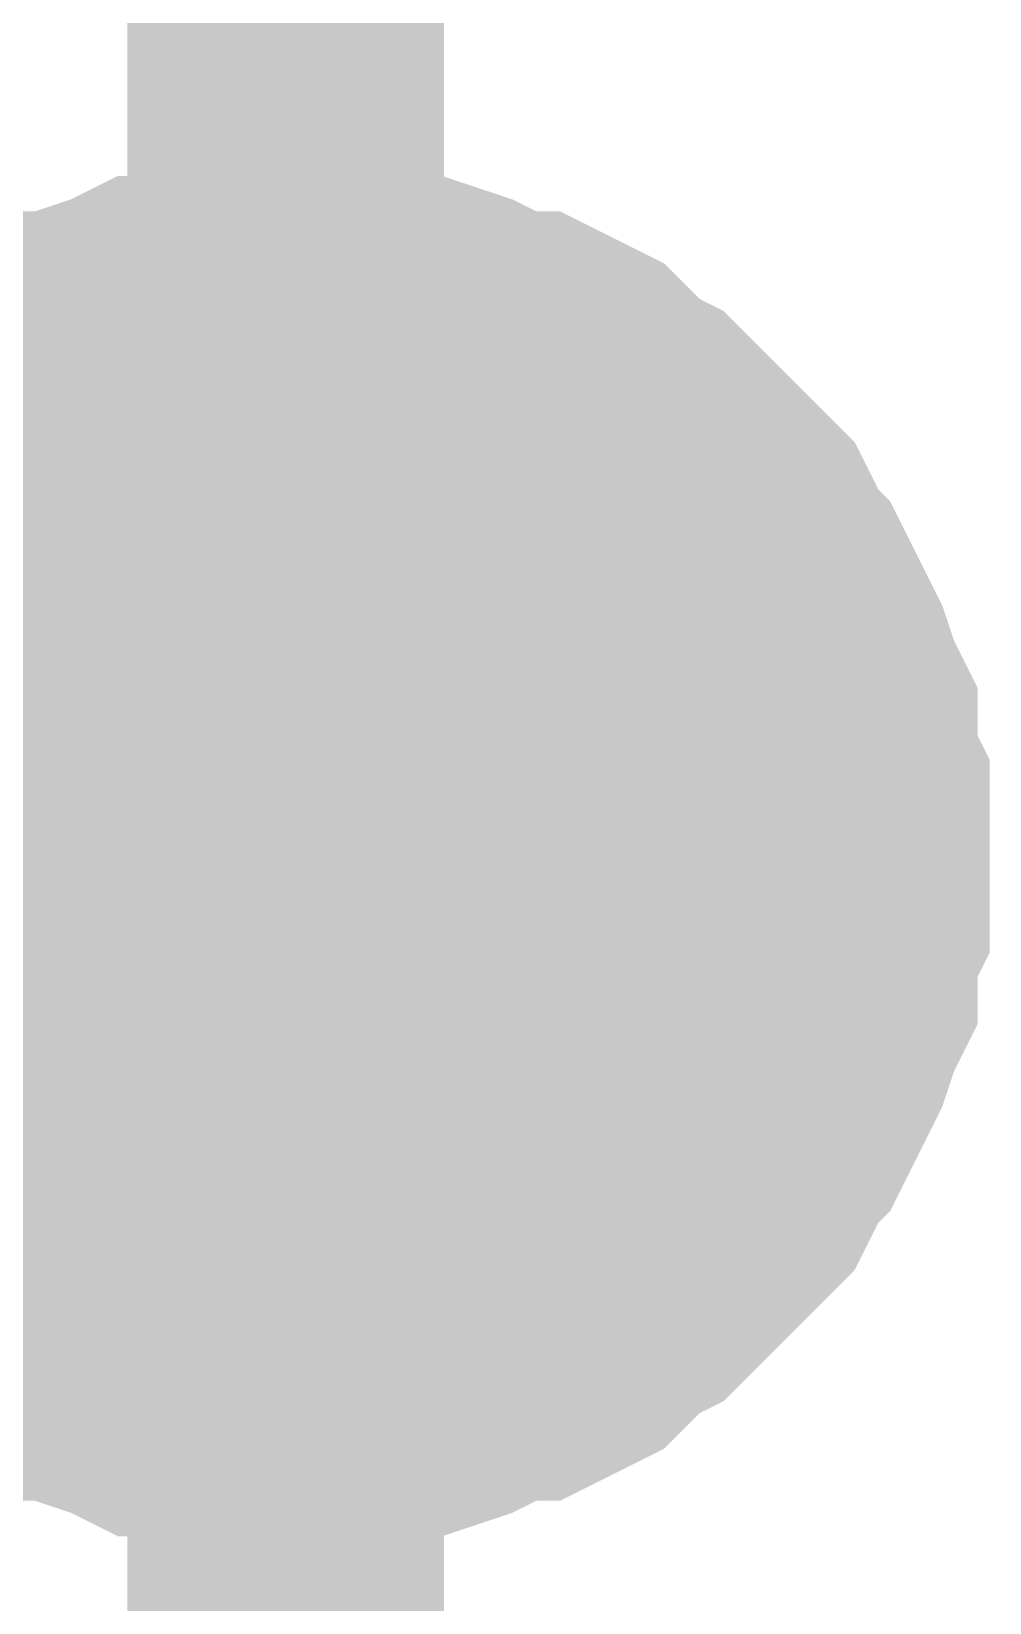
# Model space of a CAD drawing. Header units: inches. Extents: x 0 to 22.3, y 0 to 15.7.
# Drawn here: x 2.5906 to 2.6263, y 11.0718 to 11.1303 of the extents above; entities that cross this region are included whole.
import ezdxf

# ---------------------------------------------------------------- set-up
doc = ezdxf.new("R2010")
doc.units = ezdxf.units.IN
doc.header["$MEASUREMENT"] = 0
doc.layers.add('Sheet', color=255, linetype='Continuous')

msp = doc.modelspace()

# ---------------------------------------------------------------- linework, layer by layer
at = {"layer": 'Sheet'}
for points in [[(2.600075, 12.269603, 0.0118, 0.0118, 0), (2.600075, 11.099617, 0.0118, 0.0118, 0), (2.600075, 11.029338, 0.0118, 0.0118, 0)], [(2.584604, 11.112435, 0.0118, 0.0118, 0), (2.585488, 11.112877, 0.0118, 0.0118, 0), (2.58593, 11.113761, 0.0118, 0.0118, 0), (2.586814, 11.114203, 0.0118, 0.0118, 0), (2.587256, 11.115087, 0.0118, 0.0118, 0), (2.58814, 11.115529, 0.0118, 0.0118, 0), (2.589024, 11.115971, 0.0118, 0.0118, 0), (2.589908, 11.116855, 0.0118, 0.0118, 0), (2.59035, 11.117297, 0.0118, 0.0118, 0), (2.591235, 11.117739, 0.0118, 0.0118, 0), (2.592119, 11.117739, 0.0118, 0.0118, 0), (2.593003, 11.118181, 0.0118, 0.0118, 0), (2.594329, 11.118623, 0.0118, 0.0118, 0), (2.595213, 11.119065, 0.0118, 0.0118, 0), (2.596097, 11.119065, 0.0118, 0.0118, 0), (2.596981, 11.119065, 0.0118, 0.0118, 0), (2.597865, 11.119507, 0.0118, 0.0118, 0), (2.599191, 11.119507, 0.0118, 0.0118, 0), (2.600075, 11.119507, 0.0118, 0.0118, 0)], [(2.584604, 11.112435, 0.0118, 0.0118, 0), (2.585488, 11.112877, 0.0118, 0.0118, 0), (2.58593, 11.113761, 0.0118, 0.0118, 0), (2.586814, 11.114203, 0.0118, 0.0118, 0), (2.587256, 11.115087, 0.0118, 0.0118, 0), (2.58814, 11.115529, 0.0118, 0.0118, 0), (2.589024, 11.115971, 0.0118, 0.0118, 0), (2.589908, 11.116855, 0.0118, 0.0118, 0), (2.59035, 11.117297, 0.0118, 0.0118, 0), (2.591235, 11.117739, 0.0118, 0.0118, 0), (2.592119, 11.117739, 0.0118, 0.0118, 0), (2.593003, 11.118181, 0.0118, 0.0118, 0), (2.594329, 11.118623, 0.0118, 0.0118, 0), (2.595213, 11.119065, 0.0118, 0.0118, 0), (2.596097, 11.119065, 0.0118, 0.0118, 0), (2.596981, 11.119065, 0.0118, 0.0118, 0), (2.597865, 11.119507, 0.0118, 0.0118, 0), (2.599191, 11.119507, 0.0118, 0.0118, 0), (2.600075, 11.119507, 0.0118, 0.0118, 0)], [(2.584604, 11.112435, 0.0118, 0.0118, 0), (2.585488, 11.112877, 0.0118, 0.0118, 0), (2.58593, 11.113761, 0.0118, 0.0118, 0), (2.586814, 11.114203, 0.0118, 0.0118, 0), (2.587256, 11.115087, 0.0118, 0.0118, 0), (2.58814, 11.115529, 0.0118, 0.0118, 0), (2.589024, 11.115971, 0.0118, 0.0118, 0), (2.589908, 11.116855, 0.0118, 0.0118, 0), (2.59035, 11.117297, 0.0118, 0.0118, 0), (2.591235, 11.117739, 0.0118, 0.0118, 0), (2.592119, 11.117739, 0.0118, 0.0118, 0), (2.593003, 11.118181, 0.0118, 0.0118, 0), (2.594329, 11.118623, 0.0118, 0.0118, 0), (2.595213, 11.119065, 0.0118, 0.0118, 0), (2.596097, 11.119065, 0.0118, 0.0118, 0), (2.596981, 11.119065, 0.0118, 0.0118, 0), (2.597865, 11.119507, 0.0118, 0.0118, 0), (2.599191, 11.119507, 0.0118, 0.0118, 0), (2.600075, 11.119507, 0.0118, 0.0118, 0)], [(2.584604, 11.112435, 0.0118, 0.0118, 0), (2.585488, 11.112877, 0.0118, 0.0118, 0), (2.58593, 11.113761, 0.0118, 0.0118, 0), (2.586814, 11.114203, 0.0118, 0.0118, 0), (2.587256, 11.115087, 0.0118, 0.0118, 0), (2.58814, 11.115529, 0.0118, 0.0118, 0), (2.589024, 11.115971, 0.0118, 0.0118, 0), (2.589908, 11.116855, 0.0118, 0.0118, 0), (2.59035, 11.117297, 0.0118, 0.0118, 0), (2.591235, 11.117739, 0.0118, 0.0118, 0), (2.592119, 11.117739, 0.0118, 0.0118, 0), (2.593003, 11.118181, 0.0118, 0.0118, 0), (2.594329, 11.118623, 0.0118, 0.0118, 0), (2.595213, 11.119065, 0.0118, 0.0118, 0), (2.596097, 11.119065, 0.0118, 0.0118, 0), (2.596981, 11.119065, 0.0118, 0.0118, 0), (2.597865, 11.119507, 0.0118, 0.0118, 0), (2.599191, 11.119507, 0.0118, 0.0118, 0), (2.600075, 11.119507, 0.0118, 0.0118, 0)], [(2.600075, 11.119507, 0.0118, 0.0118, 0), (2.600075, 11.119507, 0.0118, 0.0118, 0)], [(2.600075, 11.119507, 0.0118, 0.0118, 0), (2.600959, 11.119507, 0.0118, 0.0118, 0), (2.602286, 11.119507, 0.0118, 0.0118, 0), (2.60317, 11.119065, 0.0118, 0.0118, 0), (2.604054, 11.119065, 0.0118, 0.0118, 0), (2.604938, 11.119065, 0.0118, 0.0118, 0), (2.606264, 11.118623, 0.0118, 0.0118, 0), (2.607148, 11.118181, 0.0118, 0.0118, 0), (2.608032, 11.117739, 0.0118, 0.0118, 0), (2.608916, 11.117739, 0.0118, 0.0118, 0), (2.6098, 11.117297, 0.0118, 0.0118, 0), (2.610684, 11.116855, 0.0118, 0.0118, 0), (2.611568, 11.115971, 0.0118, 0.0118, 0), (2.61201, 11.115529, 0.0118, 0.0118, 0), (2.612894, 11.115087, 0.0118, 0.0118, 0), (2.613779, 11.114203, 0.0118, 0.0118, 0), (2.614221, 11.113761, 0.0118, 0.0118, 0), (2.615105, 11.112877, 0.0118, 0.0118, 0), (2.615547, 11.112435, 0.0118, 0.0118, 0), (2.616431, 11.111551, 0.0118, 0.0118, 0), (2.616873, 11.110667, 0.0118, 0.0118, 0), (2.617315, 11.109783, 0.0118, 0.0118, 0), (2.617757, 11.109341, 0.0118, 0.0118, 0), (2.618199, 11.108457, 0.0118, 0.0118, 0), (2.618641, 11.107573, 0.0118, 0.0118, 0), (2.619083, 11.106689, 0.0118, 0.0118, 0), (2.619525, 11.105363, 0.0118, 0.0118, 0), (2.619967, 11.104479, 0.0118, 0.0118, 0), (2.619967, 11.103595, 0.0118, 0.0118, 0), (2.619967, 11.102711, 0.0118, 0.0118, 0), (2.620409, 11.101827, 0.0118, 0.0118, 0), (2.620409, 11.100501, 0.0118, 0.0118, 0), (2.620409, 11.099617, 0.0118, 0.0118, 0)], [(2.600075, 11.119507, 0.0118, 0.0118, 0), (2.600075, 11.119507, 0.0118, 0.0118, 0)], [(2.600075, 11.119507, 0.0118, 0.0118, 0), (2.600959, 11.119507, 0.0118, 0.0118, 0), (2.602286, 11.119507, 0.0118, 0.0118, 0), (2.60317, 11.119065, 0.0118, 0.0118, 0), (2.604054, 11.119065, 0.0118, 0.0118, 0), (2.604938, 11.119065, 0.0118, 0.0118, 0), (2.606264, 11.118623, 0.0118, 0.0118, 0), (2.607148, 11.118181, 0.0118, 0.0118, 0), (2.608032, 11.117739, 0.0118, 0.0118, 0), (2.608916, 11.117739, 0.0118, 0.0118, 0), (2.6098, 11.117297, 0.0118, 0.0118, 0), (2.610684, 11.116855, 0.0118, 0.0118, 0), (2.611568, 11.115971, 0.0118, 0.0118, 0), (2.61201, 11.115529, 0.0118, 0.0118, 0), (2.612894, 11.115087, 0.0118, 0.0118, 0), (2.613779, 11.114203, 0.0118, 0.0118, 0), (2.614221, 11.113761, 0.0118, 0.0118, 0), (2.615105, 11.112877, 0.0118, 0.0118, 0), (2.615547, 11.112435, 0.0118, 0.0118, 0), (2.616431, 11.111551, 0.0118, 0.0118, 0), (2.616873, 11.110667, 0.0118, 0.0118, 0), (2.617315, 11.109783, 0.0118, 0.0118, 0), (2.617757, 11.109341, 0.0118, 0.0118, 0), (2.618199, 11.108457, 0.0118, 0.0118, 0), (2.618641, 11.107573, 0.0118, 0.0118, 0), (2.619083, 11.106689, 0.0118, 0.0118, 0), (2.619525, 11.105363, 0.0118, 0.0118, 0), (2.619967, 11.104479, 0.0118, 0.0118, 0), (2.619967, 11.103595, 0.0118, 0.0118, 0), (2.619967, 11.102711, 0.0118, 0.0118, 0), (2.620409, 11.101827, 0.0118, 0.0118, 0), (2.620409, 11.100501, 0.0118, 0.0118, 0), (2.620409, 11.099617, 0.0118, 0.0118, 0)], [(2.600075, 11.119507, 0.0118, 0.0118, 0), (2.600075, 11.119507, 0.0118, 0.0118, 0)], [(2.600075, 11.119507, 0.0118, 0.0118, 0), (2.600959, 11.119507, 0.0118, 0.0118, 0), (2.602286, 11.119507, 0.0118, 0.0118, 0), (2.60317, 11.119065, 0.0118, 0.0118, 0), (2.604054, 11.119065, 0.0118, 0.0118, 0), (2.604938, 11.119065, 0.0118, 0.0118, 0), (2.606264, 11.118623, 0.0118, 0.0118, 0), (2.607148, 11.118181, 0.0118, 0.0118, 0), (2.608032, 11.117739, 0.0118, 0.0118, 0), (2.608916, 11.117739, 0.0118, 0.0118, 0), (2.6098, 11.117297, 0.0118, 0.0118, 0), (2.610684, 11.116855, 0.0118, 0.0118, 0), (2.611568, 11.115971, 0.0118, 0.0118, 0), (2.61201, 11.115529, 0.0118, 0.0118, 0), (2.612894, 11.115087, 0.0118, 0.0118, 0), (2.613779, 11.114203, 0.0118, 0.0118, 0), (2.614221, 11.113761, 0.0118, 0.0118, 0), (2.615105, 11.112877, 0.0118, 0.0118, 0), (2.615547, 11.112435, 0.0118, 0.0118, 0), (2.616431, 11.111551, 0.0118, 0.0118, 0), (2.616873, 11.110667, 0.0118, 0.0118, 0), (2.617315, 11.109783, 0.0118, 0.0118, 0), (2.617757, 11.109341, 0.0118, 0.0118, 0), (2.618199, 11.108457, 0.0118, 0.0118, 0), (2.618641, 11.107573, 0.0118, 0.0118, 0), (2.619083, 11.106689, 0.0118, 0.0118, 0), (2.619525, 11.105363, 0.0118, 0.0118, 0), (2.619967, 11.104479, 0.0118, 0.0118, 0), (2.619967, 11.103595, 0.0118, 0.0118, 0), (2.619967, 11.102711, 0.0118, 0.0118, 0), (2.620409, 11.101827, 0.0118, 0.0118, 0), (2.620409, 11.100501, 0.0118, 0.0118, 0), (2.620409, 11.099617, 0.0118, 0.0118, 0)], [(2.600075, 11.119507, 0.0118, 0.0118, 0), (2.600075, 11.119507, 0.0118, 0.0118, 0)], [(2.600075, 11.119507, 0.0118, 0.0118, 0), (2.600959, 11.119507, 0.0118, 0.0118, 0), (2.602286, 11.119507, 0.0118, 0.0118, 0), (2.60317, 11.119065, 0.0118, 0.0118, 0), (2.604054, 11.119065, 0.0118, 0.0118, 0), (2.604938, 11.119065, 0.0118, 0.0118, 0), (2.606264, 11.118623, 0.0118, 0.0118, 0), (2.607148, 11.118181, 0.0118, 0.0118, 0), (2.608032, 11.117739, 0.0118, 0.0118, 0), (2.608916, 11.117739, 0.0118, 0.0118, 0), (2.6098, 11.117297, 0.0118, 0.0118, 0), (2.610684, 11.116855, 0.0118, 0.0118, 0), (2.611568, 11.115971, 0.0118, 0.0118, 0), (2.61201, 11.115529, 0.0118, 0.0118, 0), (2.612894, 11.115087, 0.0118, 0.0118, 0), (2.613779, 11.114203, 0.0118, 0.0118, 0), (2.614221, 11.113761, 0.0118, 0.0118, 0), (2.615105, 11.112877, 0.0118, 0.0118, 0), (2.615547, 11.112435, 0.0118, 0.0118, 0), (2.616431, 11.111551, 0.0118, 0.0118, 0), (2.616873, 11.110667, 0.0118, 0.0118, 0), (2.617315, 11.109783, 0.0118, 0.0118, 0), (2.617757, 11.109341, 0.0118, 0.0118, 0), (2.618199, 11.108457, 0.0118, 0.0118, 0), (2.618641, 11.107573, 0.0118, 0.0118, 0), (2.619083, 11.106689, 0.0118, 0.0118, 0), (2.619525, 11.105363, 0.0118, 0.0118, 0), (2.619967, 11.104479, 0.0118, 0.0118, 0), (2.619967, 11.103595, 0.0118, 0.0118, 0), (2.619967, 11.102711, 0.0118, 0.0118, 0), (2.620409, 11.101827, 0.0118, 0.0118, 0), (2.620409, 11.100501, 0.0118, 0.0118, 0), (2.620409, 11.099617, 0.0118, 0.0118, 0)], [(2.58814, 11.115529, 0.0039, 0.0039, 0), (2.589024, 11.115971, 0.0039, 0.0039, 0), (2.589908, 11.116855, 0.0039, 0.0039, 0), (2.59035, 11.117297, 0.0039, 0.0039, 0), (2.591235, 11.117739, 0.0039, 0.0039, 0), (2.592119, 11.117739, 0.0039, 0.0039, 0), (2.593003, 11.118181, 0.0039, 0.0039, 0), (2.594329, 11.118623, 0.0039, 0.0039, 0), (2.595213, 11.119065, 0.0039, 0.0039, 0), (2.596097, 11.119065, 0.0039, 0.0039, 0), (2.596981, 11.119065, 0.0039, 0.0039, 0), (2.597865, 11.119507, 0.0039, 0.0039, 0), (2.599191, 11.119507, 0.0039, 0.0039, 0), (2.600075, 11.119507, 0.0039, 0.0039, 0)], [(2.58814, 11.115529, 0.0039, 0.0039, 0), (2.589024, 11.115971, 0.0039, 0.0039, 0), (2.589908, 11.116855, 0.0039, 0.0039, 0), (2.59035, 11.117297, 0.0039, 0.0039, 0), (2.591235, 11.117739, 0.0039, 0.0039, 0), (2.592119, 11.117739, 0.0039, 0.0039, 0), (2.593003, 11.118181, 0.0039, 0.0039, 0), (2.594329, 11.118623, 0.0039, 0.0039, 0), (2.595213, 11.119065, 0.0039, 0.0039, 0), (2.596097, 11.119065, 0.0039, 0.0039, 0), (2.596981, 11.119065, 0.0039, 0.0039, 0), (2.597865, 11.119507, 0.0039, 0.0039, 0), (2.599191, 11.119507, 0.0039, 0.0039, 0), (2.600075, 11.119507, 0.0039, 0.0039, 0)], [(2.58814, 11.115529, 0.0039, 0.0039, 0), (2.589024, 11.115971, 0.0039, 0.0039, 0), (2.589908, 11.116855, 0.0039, 0.0039, 0), (2.59035, 11.117297, 0.0039, 0.0039, 0), (2.591235, 11.117739, 0.0039, 0.0039, 0), (2.592119, 11.117739, 0.0039, 0.0039, 0), (2.593003, 11.118181, 0.0039, 0.0039, 0), (2.594329, 11.118623, 0.0039, 0.0039, 0), (2.595213, 11.119065, 0.0039, 0.0039, 0), (2.596097, 11.119065, 0.0039, 0.0039, 0), (2.596981, 11.119065, 0.0039, 0.0039, 0), (2.597865, 11.119507, 0.0039, 0.0039, 0), (2.599191, 11.119507, 0.0039, 0.0039, 0), (2.600075, 11.119507, 0.0039, 0.0039, 0)], [(2.58814, 11.115529, 0.0039, 0.0039, 0), (2.589024, 11.115971, 0.0039, 0.0039, 0), (2.589908, 11.116855, 0.0039, 0.0039, 0), (2.59035, 11.117297, 0.0039, 0.0039, 0), (2.591235, 11.117739, 0.0039, 0.0039, 0), (2.592119, 11.117739, 0.0039, 0.0039, 0), (2.593003, 11.118181, 0.0039, 0.0039, 0), (2.594329, 11.118623, 0.0039, 0.0039, 0), (2.595213, 11.119065, 0.0039, 0.0039, 0), (2.596097, 11.119065, 0.0039, 0.0039, 0), (2.596981, 11.119065, 0.0039, 0.0039, 0), (2.597865, 11.119507, 0.0039, 0.0039, 0), (2.599191, 11.119507, 0.0039, 0.0039, 0), (2.600075, 11.119507, 0.0039, 0.0039, 0)], [(2.600075, 11.119507, 0.0039, 0.0039, 0), (2.600075, 11.119507, 0.0039, 0.0039, 0)], [(2.600075, 11.119507, 0.0039, 0.0039, 0), (2.600959, 11.119507, 0.0039, 0.0039, 0), (2.602286, 11.119507, 0.0039, 0.0039, 0), (2.60317, 11.119065, 0.0039, 0.0039, 0), (2.604054, 11.119065, 0.0039, 0.0039, 0), (2.604938, 11.119065, 0.0039, 0.0039, 0), (2.606264, 11.118623, 0.0039, 0.0039, 0), (2.607148, 11.118181, 0.0039, 0.0039, 0), (2.608032, 11.117739, 0.0039, 0.0039, 0), (2.608916, 11.117739, 0.0039, 0.0039, 0), (2.6098, 11.117297, 0.0039, 0.0039, 0), (2.610684, 11.116855, 0.0039, 0.0039, 0), (2.611568, 11.115971, 0.0039, 0.0039, 0), (2.61201, 11.115529, 0.0039, 0.0039, 0), (2.612894, 11.115087, 0.0039, 0.0039, 0), (2.613779, 11.114203, 0.0039, 0.0039, 0), (2.614221, 11.113761, 0.0039, 0.0039, 0), (2.615105, 11.112877, 0.0039, 0.0039, 0), (2.615547, 11.112435, 0.0039, 0.0039, 0), (2.616431, 11.111551, 0.0039, 0.0039, 0), (2.616873, 11.110667, 0.0039, 0.0039, 0), (2.617315, 11.109783, 0.0039, 0.0039, 0), (2.617757, 11.109341, 0.0039, 0.0039, 0), (2.618199, 11.108457, 0.0039, 0.0039, 0), (2.618641, 11.107573, 0.0039, 0.0039, 0), (2.619083, 11.106689, 0.0039, 0.0039, 0), (2.619525, 11.105363, 0.0039, 0.0039, 0), (2.619967, 11.104479, 0.0039, 0.0039, 0), (2.619967, 11.103595, 0.0039, 0.0039, 0), (2.619967, 11.102711, 0.0039, 0.0039, 0), (2.620409, 11.101827, 0.0039, 0.0039, 0), (2.620409, 11.100501, 0.0039, 0.0039, 0), (2.620409, 11.099617, 0.0039, 0.0039, 0)], [(2.600075, 11.119507, 0.0039, 0.0039, 0), (2.600075, 11.119507, 0.0039, 0.0039, 0)], [(2.600075, 11.119507, 0.0039, 0.0039, 0), (2.600959, 11.119507, 0.0039, 0.0039, 0), (2.602286, 11.119507, 0.0039, 0.0039, 0), (2.60317, 11.119065, 0.0039, 0.0039, 0), (2.604054, 11.119065, 0.0039, 0.0039, 0), (2.604938, 11.119065, 0.0039, 0.0039, 0), (2.606264, 11.118623, 0.0039, 0.0039, 0), (2.607148, 11.118181, 0.0039, 0.0039, 0), (2.608032, 11.117739, 0.0039, 0.0039, 0), (2.608916, 11.117739, 0.0039, 0.0039, 0), (2.6098, 11.117297, 0.0039, 0.0039, 0), (2.610684, 11.116855, 0.0039, 0.0039, 0), (2.611568, 11.115971, 0.0039, 0.0039, 0), (2.61201, 11.115529, 0.0039, 0.0039, 0), (2.612894, 11.115087, 0.0039, 0.0039, 0), (2.613779, 11.114203, 0.0039, 0.0039, 0), (2.614221, 11.113761, 0.0039, 0.0039, 0), (2.615105, 11.112877, 0.0039, 0.0039, 0), (2.615547, 11.112435, 0.0039, 0.0039, 0), (2.616431, 11.111551, 0.0039, 0.0039, 0), (2.616873, 11.110667, 0.0039, 0.0039, 0), (2.617315, 11.109783, 0.0039, 0.0039, 0), (2.617757, 11.109341, 0.0039, 0.0039, 0), (2.618199, 11.108457, 0.0039, 0.0039, 0), (2.618641, 11.107573, 0.0039, 0.0039, 0), (2.619083, 11.106689, 0.0039, 0.0039, 0), (2.619525, 11.105363, 0.0039, 0.0039, 0), (2.619967, 11.104479, 0.0039, 0.0039, 0), (2.619967, 11.103595, 0.0039, 0.0039, 0), (2.619967, 11.102711, 0.0039, 0.0039, 0), (2.620409, 11.101827, 0.0039, 0.0039, 0), (2.620409, 11.100501, 0.0039, 0.0039, 0), (2.620409, 11.099617, 0.0039, 0.0039, 0)], [(2.600075, 11.119507, 0.0039, 0.0039, 0), (2.600075, 11.119507, 0.0039, 0.0039, 0)], [(2.600075, 11.119507, 0.0039, 0.0039, 0), (2.600959, 11.119507, 0.0039, 0.0039, 0), (2.602286, 11.119507, 0.0039, 0.0039, 0), (2.60317, 11.119065, 0.0039, 0.0039, 0), (2.604054, 11.119065, 0.0039, 0.0039, 0), (2.604938, 11.119065, 0.0039, 0.0039, 0), (2.606264, 11.118623, 0.0039, 0.0039, 0), (2.607148, 11.118181, 0.0039, 0.0039, 0), (2.608032, 11.117739, 0.0039, 0.0039, 0), (2.608916, 11.117739, 0.0039, 0.0039, 0), (2.6098, 11.117297, 0.0039, 0.0039, 0), (2.610684, 11.116855, 0.0039, 0.0039, 0), (2.611568, 11.115971, 0.0039, 0.0039, 0), (2.61201, 11.115529, 0.0039, 0.0039, 0), (2.612894, 11.115087, 0.0039, 0.0039, 0), (2.613779, 11.114203, 0.0039, 0.0039, 0), (2.614221, 11.113761, 0.0039, 0.0039, 0), (2.615105, 11.112877, 0.0039, 0.0039, 0), (2.615547, 11.112435, 0.0039, 0.0039, 0), (2.616431, 11.111551, 0.0039, 0.0039, 0), (2.616873, 11.110667, 0.0039, 0.0039, 0), (2.617315, 11.109783, 0.0039, 0.0039, 0), (2.617757, 11.109341, 0.0039, 0.0039, 0), (2.618199, 11.108457, 0.0039, 0.0039, 0), (2.618641, 11.107573, 0.0039, 0.0039, 0), (2.619083, 11.106689, 0.0039, 0.0039, 0), (2.619525, 11.105363, 0.0039, 0.0039, 0), (2.619967, 11.104479, 0.0039, 0.0039, 0), (2.619967, 11.103595, 0.0039, 0.0039, 0), (2.619967, 11.102711, 0.0039, 0.0039, 0), (2.620409, 11.101827, 0.0039, 0.0039, 0), (2.620409, 11.100501, 0.0039, 0.0039, 0), (2.620409, 11.099617, 0.0039, 0.0039, 0)], [(2.600075, 11.119507, 0.0039, 0.0039, 0), (2.600075, 11.119507, 0.0039, 0.0039, 0)], [(2.600075, 11.119507, 0.0039, 0.0039, 0), (2.600959, 11.119507, 0.0039, 0.0039, 0), (2.602286, 11.119507, 0.0039, 0.0039, 0), (2.60317, 11.119065, 0.0039, 0.0039, 0), (2.604054, 11.119065, 0.0039, 0.0039, 0), (2.604938, 11.119065, 0.0039, 0.0039, 0), (2.606264, 11.118623, 0.0039, 0.0039, 0), (2.607148, 11.118181, 0.0039, 0.0039, 0), (2.608032, 11.117739, 0.0039, 0.0039, 0), (2.608916, 11.117739, 0.0039, 0.0039, 0), (2.6098, 11.117297, 0.0039, 0.0039, 0), (2.610684, 11.116855, 0.0039, 0.0039, 0), (2.611568, 11.115971, 0.0039, 0.0039, 0), (2.61201, 11.115529, 0.0039, 0.0039, 0), (2.612894, 11.115087, 0.0039, 0.0039, 0), (2.613779, 11.114203, 0.0039, 0.0039, 0), (2.614221, 11.113761, 0.0039, 0.0039, 0), (2.615105, 11.112877, 0.0039, 0.0039, 0), (2.615547, 11.112435, 0.0039, 0.0039, 0), (2.616431, 11.111551, 0.0039, 0.0039, 0), (2.616873, 11.110667, 0.0039, 0.0039, 0), (2.617315, 11.109783, 0.0039, 0.0039, 0), (2.617757, 11.109341, 0.0039, 0.0039, 0), (2.618199, 11.108457, 0.0039, 0.0039, 0), (2.618641, 11.107573, 0.0039, 0.0039, 0), (2.619083, 11.106689, 0.0039, 0.0039, 0), (2.619525, 11.105363, 0.0039, 0.0039, 0), (2.619967, 11.104479, 0.0039, 0.0039, 0), (2.619967, 11.103595, 0.0039, 0.0039, 0), (2.619967, 11.102711, 0.0039, 0.0039, 0), (2.620409, 11.101827, 0.0039, 0.0039, 0), (2.620409, 11.100501, 0.0039, 0.0039, 0), (2.620409, 11.099617, 0.0039, 0.0039, 0)], [(2.400274, 11.099617, 0.0118, 0.0118, 0), (2.600075, 11.099617, 0.0118, 0.0118, 0)], [(2.620409, 11.099617, 0.0118, 0.0118, 0), (2.620409, 11.098733, 0.0118, 0.0118, 0), (2.620409, 11.097407, 0.0118, 0.0118, 0), (2.619967, 11.096523, 0.0118, 0.0118, 0), (2.619967, 11.095639, 0.0118, 0.0118, 0), (2.619967, 11.094755, 0.0118, 0.0118, 0), (2.619525, 11.093871, 0.0118, 0.0118, 0), (2.619083, 11.092545, 0.0118, 0.0118, 0), (2.618641, 11.091661, 0.0118, 0.0118, 0), (2.618199, 11.090777, 0.0118, 0.0118, 0), (2.617757, 11.089893, 0.0118, 0.0118, 0), (2.617315, 11.089451, 0.0118, 0.0118, 0), (2.616873, 11.088567, 0.0118, 0.0118, 0), (2.616431, 11.087683, 0.0118, 0.0118, 0), (2.615547, 11.086799, 0.0118, 0.0118, 0), (2.615105, 11.086357, 0.0118, 0.0118, 0), (2.614221, 11.085473, 0.0118, 0.0118, 0), (2.613779, 11.085031, 0.0118, 0.0118, 0), (2.612894, 11.084147, 0.0118, 0.0118, 0), (2.61201, 11.083705, 0.0118, 0.0118, 0), (2.611568, 11.083263, 0.0118, 0.0118, 0), (2.610684, 11.082379, 0.0118, 0.0118, 0), (2.6098, 11.081937, 0.0118, 0.0118, 0), (2.608916, 11.081495, 0.0118, 0.0118, 0), (2.608032, 11.081495, 0.0118, 0.0118, 0), (2.607148, 11.081053, 0.0118, 0.0118, 0), (2.606264, 11.080611, 0.0118, 0.0118, 0), (2.604938, 11.080169, 0.0118, 0.0118, 0), (2.604054, 11.080169, 0.0118, 0.0118, 0), (2.60317, 11.080169, 0.0118, 0.0118, 0), (2.602286, 11.079727, 0.0118, 0.0118, 0), (2.600959, 11.079727, 0.0118, 0.0118, 0), (2.600075, 11.079727, 0.0118, 0.0118, 0)], [(2.620409, 11.099617, 0.0118, 0.0118, 0), (2.620409, 11.098733, 0.0118, 0.0118, 0), (2.620409, 11.097407, 0.0118, 0.0118, 0), (2.619967, 11.096523, 0.0118, 0.0118, 0), (2.619967, 11.095639, 0.0118, 0.0118, 0), (2.619967, 11.094755, 0.0118, 0.0118, 0), (2.619525, 11.093871, 0.0118, 0.0118, 0), (2.619083, 11.092545, 0.0118, 0.0118, 0), (2.618641, 11.091661, 0.0118, 0.0118, 0), (2.618199, 11.090777, 0.0118, 0.0118, 0), (2.617757, 11.089893, 0.0118, 0.0118, 0), (2.617315, 11.089451, 0.0118, 0.0118, 0), (2.616873, 11.088567, 0.0118, 0.0118, 0), (2.616431, 11.087683, 0.0118, 0.0118, 0), (2.615547, 11.086799, 0.0118, 0.0118, 0), (2.615105, 11.086357, 0.0118, 0.0118, 0), (2.614221, 11.085473, 0.0118, 0.0118, 0), (2.613779, 11.085031, 0.0118, 0.0118, 0), (2.612894, 11.084147, 0.0118, 0.0118, 0), (2.61201, 11.083705, 0.0118, 0.0118, 0), (2.611568, 11.083263, 0.0118, 0.0118, 0), (2.610684, 11.082379, 0.0118, 0.0118, 0), (2.6098, 11.081937, 0.0118, 0.0118, 0), (2.608916, 11.081495, 0.0118, 0.0118, 0), (2.608032, 11.081495, 0.0118, 0.0118, 0), (2.607148, 11.081053, 0.0118, 0.0118, 0), (2.606264, 11.080611, 0.0118, 0.0118, 0), (2.604938, 11.080169, 0.0118, 0.0118, 0), (2.604054, 11.080169, 0.0118, 0.0118, 0), (2.60317, 11.080169, 0.0118, 0.0118, 0), (2.602286, 11.079727, 0.0118, 0.0118, 0), (2.600959, 11.079727, 0.0118, 0.0118, 0), (2.600075, 11.079727, 0.0118, 0.0118, 0)], [(2.620409, 11.099617, 0.0118, 0.0118, 0), (2.620409, 11.098733, 0.0118, 0.0118, 0), (2.620409, 11.097407, 0.0118, 0.0118, 0), (2.619967, 11.096523, 0.0118, 0.0118, 0), (2.619967, 11.095639, 0.0118, 0.0118, 0), (2.619967, 11.094755, 0.0118, 0.0118, 0), (2.619525, 11.093871, 0.0118, 0.0118, 0), (2.619083, 11.092545, 0.0118, 0.0118, 0), (2.618641, 11.091661, 0.0118, 0.0118, 0), (2.618199, 11.090777, 0.0118, 0.0118, 0), (2.617757, 11.089893, 0.0118, 0.0118, 0), (2.617315, 11.089451, 0.0118, 0.0118, 0), (2.616873, 11.088567, 0.0118, 0.0118, 0), (2.616431, 11.087683, 0.0118, 0.0118, 0), (2.615547, 11.086799, 0.0118, 0.0118, 0), (2.615105, 11.086357, 0.0118, 0.0118, 0), (2.614221, 11.085473, 0.0118, 0.0118, 0), (2.613779, 11.085031, 0.0118, 0.0118, 0), (2.612894, 11.084147, 0.0118, 0.0118, 0), (2.61201, 11.083705, 0.0118, 0.0118, 0), (2.611568, 11.083263, 0.0118, 0.0118, 0), (2.610684, 11.082379, 0.0118, 0.0118, 0), (2.6098, 11.081937, 0.0118, 0.0118, 0), (2.608916, 11.081495, 0.0118, 0.0118, 0), (2.608032, 11.081495, 0.0118, 0.0118, 0), (2.607148, 11.081053, 0.0118, 0.0118, 0), (2.606264, 11.080611, 0.0118, 0.0118, 0), (2.604938, 11.080169, 0.0118, 0.0118, 0), (2.604054, 11.080169, 0.0118, 0.0118, 0), (2.60317, 11.080169, 0.0118, 0.0118, 0), (2.602286, 11.079727, 0.0118, 0.0118, 0), (2.600959, 11.079727, 0.0118, 0.0118, 0), (2.600075, 11.079727, 0.0118, 0.0118, 0)], [(2.620409, 11.099617, 0.0118, 0.0118, 0), (2.620409, 11.098733, 0.0118, 0.0118, 0), (2.620409, 11.097407, 0.0118, 0.0118, 0), (2.619967, 11.096523, 0.0118, 0.0118, 0), (2.619967, 11.095639, 0.0118, 0.0118, 0), (2.619967, 11.094755, 0.0118, 0.0118, 0), (2.619525, 11.093871, 0.0118, 0.0118, 0), (2.619083, 11.092545, 0.0118, 0.0118, 0), (2.618641, 11.091661, 0.0118, 0.0118, 0), (2.618199, 11.090777, 0.0118, 0.0118, 0), (2.617757, 11.089893, 0.0118, 0.0118, 0), (2.617315, 11.089451, 0.0118, 0.0118, 0), (2.616873, 11.088567, 0.0118, 0.0118, 0), (2.616431, 11.087683, 0.0118, 0.0118, 0), (2.615547, 11.086799, 0.0118, 0.0118, 0), (2.615105, 11.086357, 0.0118, 0.0118, 0), (2.614221, 11.085473, 0.0118, 0.0118, 0), (2.613779, 11.085031, 0.0118, 0.0118, 0), (2.612894, 11.084147, 0.0118, 0.0118, 0), (2.61201, 11.083705, 0.0118, 0.0118, 0), (2.611568, 11.083263, 0.0118, 0.0118, 0), (2.610684, 11.082379, 0.0118, 0.0118, 0), (2.6098, 11.081937, 0.0118, 0.0118, 0), (2.608916, 11.081495, 0.0118, 0.0118, 0), (2.608032, 11.081495, 0.0118, 0.0118, 0), (2.607148, 11.081053, 0.0118, 0.0118, 0), (2.606264, 11.080611, 0.0118, 0.0118, 0), (2.604938, 11.080169, 0.0118, 0.0118, 0), (2.604054, 11.080169, 0.0118, 0.0118, 0), (2.60317, 11.080169, 0.0118, 0.0118, 0), (2.602286, 11.079727, 0.0118, 0.0118, 0), (2.600959, 11.079727, 0.0118, 0.0118, 0), (2.600075, 11.079727, 0.0118, 0.0118, 0)], [(2.620409, 11.099617, 0.0118, 0.0118, 0), (2.620409, 11.099617, 0.0118, 0.0118, 0), (2.620409, 11.099617, 0.0118, 0.0118, 0), (2.620409, 11.099617, 0.0118, 0.0118, 0), (2.620409, 11.099617, 0.0118, 0.0118, 0), (2.620409, 11.099617, 0.0118, 0.0118, 0), (2.620409, 11.099617, 0.0118, 0.0118, 0), (2.620409, 11.099617, 0.0118, 0.0118, 0), (2.620409, 11.099617, 0.0118, 0.0118, 0), (2.620409, 11.099617, 0.0118, 0.0118, 0), (2.620409, 11.099617, 0.0118, 0.0118, 0), (2.620409, 11.099617, 0.0118, 0.0118, 0), (2.620409, 11.099617, 0.0118, 0.0118, 0), (2.620409, 11.099617, 0.0118, 0.0118, 0), (2.620409, 11.099617, 0.0118, 0.0118, 0), (2.620409, 11.099617, 0.0118, 0.0118, 0), (2.620409, 11.099617, 0.0118, 0.0118, 0), (2.620409, 11.099617, 0.0118, 0.0118, 0), (2.620409, 11.099617, 0.0118, 0.0118, 0), (2.620409, 11.099617, 0.0118, 0.0118, 0), (2.620409, 11.099617, 0.0118, 0.0118, 0), (2.620409, 11.099617, 0.0118, 0.0118, 0), (2.620409, 11.099617, 0.0118, 0.0118, 0), (2.620409, 11.099617, 0.0118, 0.0118, 0), (2.620409, 11.099617, 0.0118, 0.0118, 0), (2.620409, 11.099617, 0.0118, 0.0118, 0), (2.620409, 11.099617, 0.0118, 0.0118, 0), (2.620409, 11.099617, 0.0118, 0.0118, 0), (2.620409, 11.099617, 0.0118, 0.0118, 0), (2.620409, 11.099617, 0.0118, 0.0118, 0), (2.620409, 11.099617, 0.0118, 0.0118, 0), (2.620409, 11.099617, 0.0118, 0.0118, 0), (2.620409, 11.099617, 0.0118, 0.0118, 0)], [(2.620409, 11.099617, 0.0118, 0.0118, 0), (2.620409, 11.099617, 0.0118, 0.0118, 0)], [(2.620409, 11.099617, 0.0118, 0.0118, 0), (2.620409, 11.099617, 0.0118, 0.0118, 0), (2.620409, 11.099617, 0.0118, 0.0118, 0), (2.620409, 11.099617, 0.0118, 0.0118, 0), (2.620409, 11.099617, 0.0118, 0.0118, 0), (2.620409, 11.099617, 0.0118, 0.0118, 0), (2.620409, 11.099617, 0.0118, 0.0118, 0), (2.620409, 11.099617, 0.0118, 0.0118, 0), (2.620409, 11.099617, 0.0118, 0.0118, 0), (2.620409, 11.099617, 0.0118, 0.0118, 0), (2.620409, 11.099617, 0.0118, 0.0118, 0), (2.620409, 11.099617, 0.0118, 0.0118, 0), (2.620409, 11.099617, 0.0118, 0.0118, 0), (2.620409, 11.099617, 0.0118, 0.0118, 0), (2.620409, 11.099617, 0.0118, 0.0118, 0), (2.620409, 11.099617, 0.0118, 0.0118, 0), (2.620409, 11.099617, 0.0118, 0.0118, 0), (2.620409, 11.099617, 0.0118, 0.0118, 0), (2.620409, 11.099617, 0.0118, 0.0118, 0), (2.620409, 11.099617, 0.0118, 0.0118, 0), (2.620409, 11.099617, 0.0118, 0.0118, 0), (2.620409, 11.099617, 0.0118, 0.0118, 0), (2.620409, 11.099617, 0.0118, 0.0118, 0), (2.620409, 11.099617, 0.0118, 0.0118, 0), (2.620409, 11.099617, 0.0118, 0.0118, 0), (2.620409, 11.099617, 0.0118, 0.0118, 0), (2.620409, 11.099617, 0.0118, 0.0118, 0), (2.620409, 11.099617, 0.0118, 0.0118, 0), (2.620409, 11.099617, 0.0118, 0.0118, 0), (2.620409, 11.099617, 0.0118, 0.0118, 0), (2.620409, 11.099617, 0.0118, 0.0118, 0), (2.620409, 11.099617, 0.0118, 0.0118, 0), (2.620409, 11.099617, 0.0118, 0.0118, 0)], [(2.620409, 11.099617, 0.0118, 0.0118, 0), (2.620409, 11.099617, 0.0118, 0.0118, 0)], [(2.620409, 11.099617, 0.0118, 0.0118, 0), (2.620409, 11.099617, 0.0118, 0.0118, 0), (2.620409, 11.099617, 0.0118, 0.0118, 0), (2.620409, 11.099617, 0.0118, 0.0118, 0), (2.620409, 11.099617, 0.0118, 0.0118, 0), (2.620409, 11.099617, 0.0118, 0.0118, 0), (2.620409, 11.099617, 0.0118, 0.0118, 0), (2.620409, 11.099617, 0.0118, 0.0118, 0), (2.620409, 11.099617, 0.0118, 0.0118, 0), (2.620409, 11.099617, 0.0118, 0.0118, 0), (2.620409, 11.099617, 0.0118, 0.0118, 0), (2.620409, 11.099617, 0.0118, 0.0118, 0), (2.620409, 11.099617, 0.0118, 0.0118, 0), (2.620409, 11.099617, 0.0118, 0.0118, 0), (2.620409, 11.099617, 0.0118, 0.0118, 0), (2.620409, 11.099617, 0.0118, 0.0118, 0), (2.620409, 11.099617, 0.0118, 0.0118, 0), (2.620409, 11.099617, 0.0118, 0.0118, 0), (2.620409, 11.099617, 0.0118, 0.0118, 0), (2.620409, 11.099617, 0.0118, 0.0118, 0), (2.620409, 11.099617, 0.0118, 0.0118, 0), (2.620409, 11.099617, 0.0118, 0.0118, 0), (2.620409, 11.099617, 0.0118, 0.0118, 0), (2.620409, 11.099617, 0.0118, 0.0118, 0), (2.620409, 11.099617, 0.0118, 0.0118, 0), (2.620409, 11.099617, 0.0118, 0.0118, 0), (2.620409, 11.099617, 0.0118, 0.0118, 0), (2.620409, 11.099617, 0.0118, 0.0118, 0), (2.620409, 11.099617, 0.0118, 0.0118, 0), (2.620409, 11.099617, 0.0118, 0.0118, 0), (2.620409, 11.099617, 0.0118, 0.0118, 0), (2.620409, 11.099617, 0.0118, 0.0118, 0), (2.620409, 11.099617, 0.0118, 0.0118, 0)], [(2.620409, 11.099617, 0.0118, 0.0118, 0), (2.620409, 11.099617, 0.0118, 0.0118, 0)], [(2.620409, 11.099617, 0.0118, 0.0118, 0), (2.620409, 11.099617, 0.0118, 0.0118, 0), (2.620409, 11.099617, 0.0118, 0.0118, 0), (2.620409, 11.099617, 0.0118, 0.0118, 0), (2.620409, 11.099617, 0.0118, 0.0118, 0), (2.620409, 11.099617, 0.0118, 0.0118, 0), (2.620409, 11.099617, 0.0118, 0.0118, 0), (2.620409, 11.099617, 0.0118, 0.0118, 0), (2.620409, 11.099617, 0.0118, 0.0118, 0), (2.620409, 11.099617, 0.0118, 0.0118, 0), (2.620409, 11.099617, 0.0118, 0.0118, 0), (2.620409, 11.099617, 0.0118, 0.0118, 0), (2.620409, 11.099617, 0.0118, 0.0118, 0), (2.620409, 11.099617, 0.0118, 0.0118, 0), (2.620409, 11.099617, 0.0118, 0.0118, 0), (2.620409, 11.099617, 0.0118, 0.0118, 0), (2.620409, 11.099617, 0.0118, 0.0118, 0), (2.620409, 11.099617, 0.0118, 0.0118, 0), (2.620409, 11.099617, 0.0118, 0.0118, 0), (2.620409, 11.099617, 0.0118, 0.0118, 0), (2.620409, 11.099617, 0.0118, 0.0118, 0), (2.620409, 11.099617, 0.0118, 0.0118, 0), (2.620409, 11.099617, 0.0118, 0.0118, 0), (2.620409, 11.099617, 0.0118, 0.0118, 0), (2.620409, 11.099617, 0.0118, 0.0118, 0), (2.620409, 11.099617, 0.0118, 0.0118, 0), (2.620409, 11.099617, 0.0118, 0.0118, 0), (2.620409, 11.099617, 0.0118, 0.0118, 0), (2.620409, 11.099617, 0.0118, 0.0118, 0), (2.620409, 11.099617, 0.0118, 0.0118, 0), (2.620409, 11.099617, 0.0118, 0.0118, 0), (2.620409, 11.099617, 0.0118, 0.0118, 0), (2.620409, 11.099617, 0.0118, 0.0118, 0)], [(2.620409, 11.099617, 0.0118, 0.0118, 0), (2.620409, 11.099617, 0.0118, 0.0118, 0)], [(2.620409, 11.099617, 0.0039, 0.0039, 0), (2.620409, 11.098733, 0.0039, 0.0039, 0), (2.620409, 11.097407, 0.0039, 0.0039, 0), (2.619967, 11.096523, 0.0039, 0.0039, 0), (2.619967, 11.095639, 0.0039, 0.0039, 0), (2.619967, 11.094755, 0.0039, 0.0039, 0), (2.619525, 11.093871, 0.0039, 0.0039, 0), (2.619083, 11.092545, 0.0039, 0.0039, 0), (2.618641, 11.091661, 0.0039, 0.0039, 0), (2.618199, 11.090777, 0.0039, 0.0039, 0), (2.617757, 11.089893, 0.0039, 0.0039, 0), (2.617315, 11.089451, 0.0039, 0.0039, 0), (2.616873, 11.088567, 0.0039, 0.0039, 0), (2.616431, 11.087683, 0.0039, 0.0039, 0), (2.615547, 11.086799, 0.0039, 0.0039, 0), (2.615105, 11.086357, 0.0039, 0.0039, 0), (2.614221, 11.085473, 0.0039, 0.0039, 0), (2.613779, 11.085031, 0.0039, 0.0039, 0), (2.612894, 11.084147, 0.0039, 0.0039, 0), (2.61201, 11.083705, 0.0039, 0.0039, 0), (2.611568, 11.083263, 0.0039, 0.0039, 0), (2.610684, 11.082379, 0.0039, 0.0039, 0), (2.6098, 11.081937, 0.0039, 0.0039, 0), (2.608916, 11.081495, 0.0039, 0.0039, 0), (2.608032, 11.081495, 0.0039, 0.0039, 0), (2.607148, 11.081053, 0.0039, 0.0039, 0), (2.606264, 11.080611, 0.0039, 0.0039, 0), (2.604938, 11.080169, 0.0039, 0.0039, 0), (2.604054, 11.080169, 0.0039, 0.0039, 0), (2.60317, 11.080169, 0.0039, 0.0039, 0), (2.602286, 11.079727, 0.0039, 0.0039, 0), (2.600959, 11.079727, 0.0039, 0.0039, 0), (2.600075, 11.079727, 0.0039, 0.0039, 0)], [(2.620409, 11.099617, 0.0039, 0.0039, 0), (2.620409, 11.098733, 0.0039, 0.0039, 0), (2.620409, 11.097407, 0.0039, 0.0039, 0), (2.619967, 11.096523, 0.0039, 0.0039, 0), (2.619967, 11.095639, 0.0039, 0.0039, 0), (2.619967, 11.094755, 0.0039, 0.0039, 0), (2.619525, 11.093871, 0.0039, 0.0039, 0), (2.619083, 11.092545, 0.0039, 0.0039, 0), (2.618641, 11.091661, 0.0039, 0.0039, 0), (2.618199, 11.090777, 0.0039, 0.0039, 0), (2.617757, 11.089893, 0.0039, 0.0039, 0), (2.617315, 11.089451, 0.0039, 0.0039, 0), (2.616873, 11.088567, 0.0039, 0.0039, 0), (2.616431, 11.087683, 0.0039, 0.0039, 0), (2.615547, 11.086799, 0.0039, 0.0039, 0), (2.615105, 11.086357, 0.0039, 0.0039, 0), (2.614221, 11.085473, 0.0039, 0.0039, 0), (2.613779, 11.085031, 0.0039, 0.0039, 0), (2.612894, 11.084147, 0.0039, 0.0039, 0), (2.61201, 11.083705, 0.0039, 0.0039, 0), (2.611568, 11.083263, 0.0039, 0.0039, 0), (2.610684, 11.082379, 0.0039, 0.0039, 0), (2.6098, 11.081937, 0.0039, 0.0039, 0), (2.608916, 11.081495, 0.0039, 0.0039, 0), (2.608032, 11.081495, 0.0039, 0.0039, 0), (2.607148, 11.081053, 0.0039, 0.0039, 0), (2.606264, 11.080611, 0.0039, 0.0039, 0), (2.604938, 11.080169, 0.0039, 0.0039, 0), (2.604054, 11.080169, 0.0039, 0.0039, 0), (2.60317, 11.080169, 0.0039, 0.0039, 0), (2.602286, 11.079727, 0.0039, 0.0039, 0), (2.600959, 11.079727, 0.0039, 0.0039, 0), (2.600075, 11.079727, 0.0039, 0.0039, 0)], [(2.620409, 11.099617, 0.0039, 0.0039, 0), (2.620409, 11.098733, 0.0039, 0.0039, 0), (2.620409, 11.097407, 0.0039, 0.0039, 0), (2.619967, 11.096523, 0.0039, 0.0039, 0), (2.619967, 11.095639, 0.0039, 0.0039, 0), (2.619967, 11.094755, 0.0039, 0.0039, 0), (2.619525, 11.093871, 0.0039, 0.0039, 0), (2.619083, 11.092545, 0.0039, 0.0039, 0), (2.618641, 11.091661, 0.0039, 0.0039, 0), (2.618199, 11.090777, 0.0039, 0.0039, 0), (2.617757, 11.089893, 0.0039, 0.0039, 0), (2.617315, 11.089451, 0.0039, 0.0039, 0), (2.616873, 11.088567, 0.0039, 0.0039, 0), (2.616431, 11.087683, 0.0039, 0.0039, 0), (2.615547, 11.086799, 0.0039, 0.0039, 0), (2.615105, 11.086357, 0.0039, 0.0039, 0), (2.614221, 11.085473, 0.0039, 0.0039, 0), (2.613779, 11.085031, 0.0039, 0.0039, 0), (2.612894, 11.084147, 0.0039, 0.0039, 0), (2.61201, 11.083705, 0.0039, 0.0039, 0), (2.611568, 11.083263, 0.0039, 0.0039, 0), (2.610684, 11.082379, 0.0039, 0.0039, 0), (2.6098, 11.081937, 0.0039, 0.0039, 0), (2.608916, 11.081495, 0.0039, 0.0039, 0), (2.608032, 11.081495, 0.0039, 0.0039, 0), (2.607148, 11.081053, 0.0039, 0.0039, 0), (2.606264, 11.080611, 0.0039, 0.0039, 0), (2.604938, 11.080169, 0.0039, 0.0039, 0), (2.604054, 11.080169, 0.0039, 0.0039, 0), (2.60317, 11.080169, 0.0039, 0.0039, 0), (2.602286, 11.079727, 0.0039, 0.0039, 0), (2.600959, 11.079727, 0.0039, 0.0039, 0), (2.600075, 11.079727, 0.0039, 0.0039, 0)], [(2.620409, 11.099617, 0.0039, 0.0039, 0), (2.620409, 11.098733, 0.0039, 0.0039, 0), (2.620409, 11.097407, 0.0039, 0.0039, 0), (2.619967, 11.096523, 0.0039, 0.0039, 0), (2.619967, 11.095639, 0.0039, 0.0039, 0), (2.619967, 11.094755, 0.0039, 0.0039, 0), (2.619525, 11.093871, 0.0039, 0.0039, 0), (2.619083, 11.092545, 0.0039, 0.0039, 0), (2.618641, 11.091661, 0.0039, 0.0039, 0), (2.618199, 11.090777, 0.0039, 0.0039, 0), (2.617757, 11.089893, 0.0039, 0.0039, 0), (2.617315, 11.089451, 0.0039, 0.0039, 0), (2.616873, 11.088567, 0.0039, 0.0039, 0), (2.616431, 11.087683, 0.0039, 0.0039, 0), (2.615547, 11.086799, 0.0039, 0.0039, 0), (2.615105, 11.086357, 0.0039, 0.0039, 0), (2.614221, 11.085473, 0.0039, 0.0039, 0), (2.613779, 11.085031, 0.0039, 0.0039, 0), (2.612894, 11.084147, 0.0039, 0.0039, 0), (2.61201, 11.083705, 0.0039, 0.0039, 0), (2.611568, 11.083263, 0.0039, 0.0039, 0), (2.610684, 11.082379, 0.0039, 0.0039, 0), (2.6098, 11.081937, 0.0039, 0.0039, 0), (2.608916, 11.081495, 0.0039, 0.0039, 0), (2.608032, 11.081495, 0.0039, 0.0039, 0), (2.607148, 11.081053, 0.0039, 0.0039, 0), (2.606264, 11.080611, 0.0039, 0.0039, 0), (2.604938, 11.080169, 0.0039, 0.0039, 0), (2.604054, 11.080169, 0.0039, 0.0039, 0), (2.60317, 11.080169, 0.0039, 0.0039, 0), (2.602286, 11.079727, 0.0039, 0.0039, 0), (2.600959, 11.079727, 0.0039, 0.0039, 0), (2.600075, 11.079727, 0.0039, 0.0039, 0)], [(2.620409, 11.099617, 0.0039, 0.0039, 0), (2.620409, 11.099617, 0.0039, 0.0039, 0), (2.620409, 11.099617, 0.0039, 0.0039, 0), (2.620409, 11.099617, 0.0039, 0.0039, 0), (2.620409, 11.099617, 0.0039, 0.0039, 0), (2.620409, 11.099617, 0.0039, 0.0039, 0), (2.620409, 11.099617, 0.0039, 0.0039, 0), (2.620409, 11.099617, 0.0039, 0.0039, 0), (2.620409, 11.099617, 0.0039, 0.0039, 0), (2.620409, 11.099617, 0.0039, 0.0039, 0), (2.620409, 11.099617, 0.0039, 0.0039, 0), (2.620409, 11.099617, 0.0039, 0.0039, 0), (2.620409, 11.099617, 0.0039, 0.0039, 0), (2.620409, 11.099617, 0.0039, 0.0039, 0), (2.620409, 11.099617, 0.0039, 0.0039, 0), (2.620409, 11.099617, 0.0039, 0.0039, 0), (2.620409, 11.099617, 0.0039, 0.0039, 0), (2.620409, 11.099617, 0.0039, 0.0039, 0), (2.620409, 11.099617, 0.0039, 0.0039, 0), (2.620409, 11.099617, 0.0039, 0.0039, 0), (2.620409, 11.099617, 0.0039, 0.0039, 0), (2.620409, 11.099617, 0.0039, 0.0039, 0), (2.620409, 11.099617, 0.0039, 0.0039, 0), (2.620409, 11.099617, 0.0039, 0.0039, 0), (2.620409, 11.099617, 0.0039, 0.0039, 0), (2.620409, 11.099617, 0.0039, 0.0039, 0), (2.620409, 11.099617, 0.0039, 0.0039, 0), (2.620409, 11.099617, 0.0039, 0.0039, 0), (2.620409, 11.099617, 0.0039, 0.0039, 0), (2.620409, 11.099617, 0.0039, 0.0039, 0), (2.620409, 11.099617, 0.0039, 0.0039, 0), (2.620409, 11.099617, 0.0039, 0.0039, 0), (2.620409, 11.099617, 0.0039, 0.0039, 0)], [(2.620409, 11.099617, 0.0039, 0.0039, 0), (2.620409, 11.099617, 0.0039, 0.0039, 0)], [(2.620409, 11.099617, 0.0039, 0.0039, 0), (2.620409, 11.099617, 0.0039, 0.0039, 0), (2.620409, 11.099617, 0.0039, 0.0039, 0), (2.620409, 11.099617, 0.0039, 0.0039, 0), (2.620409, 11.099617, 0.0039, 0.0039, 0), (2.620409, 11.099617, 0.0039, 0.0039, 0), (2.620409, 11.099617, 0.0039, 0.0039, 0), (2.620409, 11.099617, 0.0039, 0.0039, 0), (2.620409, 11.099617, 0.0039, 0.0039, 0), (2.620409, 11.099617, 0.0039, 0.0039, 0), (2.620409, 11.099617, 0.0039, 0.0039, 0), (2.620409, 11.099617, 0.0039, 0.0039, 0), (2.620409, 11.099617, 0.0039, 0.0039, 0), (2.620409, 11.099617, 0.0039, 0.0039, 0), (2.620409, 11.099617, 0.0039, 0.0039, 0), (2.620409, 11.099617, 0.0039, 0.0039, 0), (2.620409, 11.099617, 0.0039, 0.0039, 0), (2.620409, 11.099617, 0.0039, 0.0039, 0), (2.620409, 11.099617, 0.0039, 0.0039, 0), (2.620409, 11.099617, 0.0039, 0.0039, 0), (2.620409, 11.099617, 0.0039, 0.0039, 0), (2.620409, 11.099617, 0.0039, 0.0039, 0), (2.620409, 11.099617, 0.0039, 0.0039, 0), (2.620409, 11.099617, 0.0039, 0.0039, 0), (2.620409, 11.099617, 0.0039, 0.0039, 0), (2.620409, 11.099617, 0.0039, 0.0039, 0), (2.620409, 11.099617, 0.0039, 0.0039, 0), (2.620409, 11.099617, 0.0039, 0.0039, 0), (2.620409, 11.099617, 0.0039, 0.0039, 0), (2.620409, 11.099617, 0.0039, 0.0039, 0), (2.620409, 11.099617, 0.0039, 0.0039, 0), (2.620409, 11.099617, 0.0039, 0.0039, 0), (2.620409, 11.099617, 0.0039, 0.0039, 0)], [(2.620409, 11.099617, 0.0039, 0.0039, 0), (2.620409, 11.099617, 0.0039, 0.0039, 0)], [(2.620409, 11.099617, 0.0039, 0.0039, 0), (2.620409, 11.099617, 0.0039, 0.0039, 0), (2.620409, 11.099617, 0.0039, 0.0039, 0), (2.620409, 11.099617, 0.0039, 0.0039, 0), (2.620409, 11.099617, 0.0039, 0.0039, 0), (2.620409, 11.099617, 0.0039, 0.0039, 0), (2.620409, 11.099617, 0.0039, 0.0039, 0), (2.620409, 11.099617, 0.0039, 0.0039, 0), (2.620409, 11.099617, 0.0039, 0.0039, 0), (2.620409, 11.099617, 0.0039, 0.0039, 0), (2.620409, 11.099617, 0.0039, 0.0039, 0), (2.620409, 11.099617, 0.0039, 0.0039, 0), (2.620409, 11.099617, 0.0039, 0.0039, 0), (2.620409, 11.099617, 0.0039, 0.0039, 0), (2.620409, 11.099617, 0.0039, 0.0039, 0), (2.620409, 11.099617, 0.0039, 0.0039, 0), (2.620409, 11.099617, 0.0039, 0.0039, 0), (2.620409, 11.099617, 0.0039, 0.0039, 0), (2.620409, 11.099617, 0.0039, 0.0039, 0), (2.620409, 11.099617, 0.0039, 0.0039, 0), (2.620409, 11.099617, 0.0039, 0.0039, 0), (2.620409, 11.099617, 0.0039, 0.0039, 0), (2.620409, 11.099617, 0.0039, 0.0039, 0), (2.620409, 11.099617, 0.0039, 0.0039, 0), (2.620409, 11.099617, 0.0039, 0.0039, 0), (2.620409, 11.099617, 0.0039, 0.0039, 0), (2.620409, 11.099617, 0.0039, 0.0039, 0), (2.620409, 11.099617, 0.0039, 0.0039, 0), (2.620409, 11.099617, 0.0039, 0.0039, 0), (2.620409, 11.099617, 0.0039, 0.0039, 0), (2.620409, 11.099617, 0.0039, 0.0039, 0), (2.620409, 11.099617, 0.0039, 0.0039, 0), (2.620409, 11.099617, 0.0039, 0.0039, 0)], [(2.620409, 11.099617, 0.0039, 0.0039, 0), (2.620409, 11.099617, 0.0039, 0.0039, 0)], [(2.620409, 11.099617, 0.0039, 0.0039, 0), (2.620409, 11.099617, 0.0039, 0.0039, 0), (2.620409, 11.099617, 0.0039, 0.0039, 0), (2.620409, 11.099617, 0.0039, 0.0039, 0), (2.620409, 11.099617, 0.0039, 0.0039, 0), (2.620409, 11.099617, 0.0039, 0.0039, 0), (2.620409, 11.099617, 0.0039, 0.0039, 0), (2.620409, 11.099617, 0.0039, 0.0039, 0), (2.620409, 11.099617, 0.0039, 0.0039, 0), (2.620409, 11.099617, 0.0039, 0.0039, 0), (2.620409, 11.099617, 0.0039, 0.0039, 0), (2.620409, 11.099617, 0.0039, 0.0039, 0), (2.620409, 11.099617, 0.0039, 0.0039, 0), (2.620409, 11.099617, 0.0039, 0.0039, 0), (2.620409, 11.099617, 0.0039, 0.0039, 0), (2.620409, 11.099617, 0.0039, 0.0039, 0), (2.620409, 11.099617, 0.0039, 0.0039, 0), (2.620409, 11.099617, 0.0039, 0.0039, 0), (2.620409, 11.099617, 0.0039, 0.0039, 0), (2.620409, 11.099617, 0.0039, 0.0039, 0), (2.620409, 11.099617, 0.0039, 0.0039, 0), (2.620409, 11.099617, 0.0039, 0.0039, 0), (2.620409, 11.099617, 0.0039, 0.0039, 0), (2.620409, 11.099617, 0.0039, 0.0039, 0), (2.620409, 11.099617, 0.0039, 0.0039, 0), (2.620409, 11.099617, 0.0039, 0.0039, 0), (2.620409, 11.099617, 0.0039, 0.0039, 0), (2.620409, 11.099617, 0.0039, 0.0039, 0), (2.620409, 11.099617, 0.0039, 0.0039, 0), (2.620409, 11.099617, 0.0039, 0.0039, 0), (2.620409, 11.099617, 0.0039, 0.0039, 0), (2.620409, 11.099617, 0.0039, 0.0039, 0), (2.620409, 11.099617, 0.0039, 0.0039, 0)], [(2.620409, 11.099617, 0.0039, 0.0039, 0), (2.620409, 11.099617, 0.0039, 0.0039, 0)], [(2.600075, 11.079727, 0.0118, 0.0118, 0), (2.599191, 11.079727, 0.0118, 0.0118, 0), (2.597865, 11.079727, 0.0118, 0.0118, 0), (2.596981, 11.080169, 0.0118, 0.0118, 0), (2.596097, 11.080169, 0.0118, 0.0118, 0), (2.595213, 11.080169, 0.0118, 0.0118, 0), (2.594329, 11.080611, 0.0118, 0.0118, 0), (2.593003, 11.081053, 0.0118, 0.0118, 0), (2.592119, 11.081495, 0.0118, 0.0118, 0), (2.591235, 11.081495, 0.0118, 0.0118, 0), (2.59035, 11.081937, 0.0118, 0.0118, 0), (2.589908, 11.082379, 0.0118, 0.0118, 0), (2.589024, 11.083263, 0.0118, 0.0118, 0), (2.58814, 11.083705, 0.0118, 0.0118, 0), (2.587256, 11.084147, 0.0118, 0.0118, 0), (2.586814, 11.085031, 0.0118, 0.0118, 0), (2.58593, 11.085473, 0.0118, 0.0118, 0), (2.585488, 11.086357, 0.0118, 0.0118, 0), (2.584604, 11.086799, 0.0118, 0.0118, 0)], [(2.600075, 11.079727, 0.0118, 0.0118, 0), (2.599191, 11.079727, 0.0118, 0.0118, 0), (2.597865, 11.079727, 0.0118, 0.0118, 0), (2.596981, 11.080169, 0.0118, 0.0118, 0), (2.596097, 11.080169, 0.0118, 0.0118, 0), (2.595213, 11.080169, 0.0118, 0.0118, 0), (2.594329, 11.080611, 0.0118, 0.0118, 0), (2.593003, 11.081053, 0.0118, 0.0118, 0), (2.592119, 11.081495, 0.0118, 0.0118, 0), (2.591235, 11.081495, 0.0118, 0.0118, 0), (2.59035, 11.081937, 0.0118, 0.0118, 0), (2.589908, 11.082379, 0.0118, 0.0118, 0), (2.589024, 11.083263, 0.0118, 0.0118, 0), (2.58814, 11.083705, 0.0118, 0.0118, 0), (2.587256, 11.084147, 0.0118, 0.0118, 0), (2.586814, 11.085031, 0.0118, 0.0118, 0), (2.58593, 11.085473, 0.0118, 0.0118, 0), (2.585488, 11.086357, 0.0118, 0.0118, 0), (2.584604, 11.086799, 0.0118, 0.0118, 0)], [(2.600075, 11.079727, 0.0118, 0.0118, 0), (2.599191, 11.079727, 0.0118, 0.0118, 0), (2.597865, 11.079727, 0.0118, 0.0118, 0), (2.596981, 11.080169, 0.0118, 0.0118, 0), (2.596097, 11.080169, 0.0118, 0.0118, 0), (2.595213, 11.080169, 0.0118, 0.0118, 0), (2.594329, 11.080611, 0.0118, 0.0118, 0), (2.593003, 11.081053, 0.0118, 0.0118, 0), (2.592119, 11.081495, 0.0118, 0.0118, 0), (2.591235, 11.081495, 0.0118, 0.0118, 0), (2.59035, 11.081937, 0.0118, 0.0118, 0), (2.589908, 11.082379, 0.0118, 0.0118, 0), (2.589024, 11.083263, 0.0118, 0.0118, 0), (2.58814, 11.083705, 0.0118, 0.0118, 0), (2.587256, 11.084147, 0.0118, 0.0118, 0), (2.586814, 11.085031, 0.0118, 0.0118, 0), (2.58593, 11.085473, 0.0118, 0.0118, 0), (2.585488, 11.086357, 0.0118, 0.0118, 0), (2.584604, 11.086799, 0.0118, 0.0118, 0)], [(2.600075, 11.079727, 0.0118, 0.0118, 0), (2.599191, 11.079727, 0.0118, 0.0118, 0), (2.597865, 11.079727, 0.0118, 0.0118, 0), (2.596981, 11.080169, 0.0118, 0.0118, 0), (2.596097, 11.080169, 0.0118, 0.0118, 0), (2.595213, 11.080169, 0.0118, 0.0118, 0), (2.594329, 11.080611, 0.0118, 0.0118, 0), (2.593003, 11.081053, 0.0118, 0.0118, 0), (2.592119, 11.081495, 0.0118, 0.0118, 0), (2.591235, 11.081495, 0.0118, 0.0118, 0), (2.59035, 11.081937, 0.0118, 0.0118, 0), (2.589908, 11.082379, 0.0118, 0.0118, 0), (2.589024, 11.083263, 0.0118, 0.0118, 0), (2.58814, 11.083705, 0.0118, 0.0118, 0), (2.587256, 11.084147, 0.0118, 0.0118, 0), (2.586814, 11.085031, 0.0118, 0.0118, 0), (2.58593, 11.085473, 0.0118, 0.0118, 0), (2.585488, 11.086357, 0.0118, 0.0118, 0), (2.584604, 11.086799, 0.0118, 0.0118, 0)], [(2.600075, 11.079727, 0.0039, 0.0039, 0), (2.599191, 11.079727, 0.0039, 0.0039, 0), (2.597865, 11.079727, 0.0039, 0.0039, 0), (2.596981, 11.080169, 0.0039, 0.0039, 0), (2.596097, 11.080169, 0.0039, 0.0039, 0), (2.595213, 11.080169, 0.0039, 0.0039, 0), (2.594329, 11.080611, 0.0039, 0.0039, 0), (2.593003, 11.081053, 0.0039, 0.0039, 0), (2.592119, 11.081495, 0.0039, 0.0039, 0), (2.591235, 11.081495, 0.0039, 0.0039, 0), (2.59035, 11.081937, 0.0039, 0.0039, 0), (2.589908, 11.082379, 0.0039, 0.0039, 0), (2.589024, 11.083263, 0.0039, 0.0039, 0), (2.58814, 11.083705, 0.0039, 0.0039, 0)], [(2.600075, 11.079727, 0.0039, 0.0039, 0), (2.599191, 11.079727, 0.0039, 0.0039, 0), (2.597865, 11.079727, 0.0039, 0.0039, 0), (2.596981, 11.080169, 0.0039, 0.0039, 0), (2.596097, 11.080169, 0.0039, 0.0039, 0), (2.595213, 11.080169, 0.0039, 0.0039, 0), (2.594329, 11.080611, 0.0039, 0.0039, 0), (2.593003, 11.081053, 0.0039, 0.0039, 0), (2.592119, 11.081495, 0.0039, 0.0039, 0), (2.591235, 11.081495, 0.0039, 0.0039, 0), (2.59035, 11.081937, 0.0039, 0.0039, 0), (2.589908, 11.082379, 0.0039, 0.0039, 0), (2.589024, 11.083263, 0.0039, 0.0039, 0), (2.58814, 11.083705, 0.0039, 0.0039, 0)], [(2.600075, 11.079727, 0.0039, 0.0039, 0), (2.599191, 11.079727, 0.0039, 0.0039, 0), (2.597865, 11.079727, 0.0039, 0.0039, 0), (2.596981, 11.080169, 0.0039, 0.0039, 0), (2.596097, 11.080169, 0.0039, 0.0039, 0), (2.595213, 11.080169, 0.0039, 0.0039, 0), (2.594329, 11.080611, 0.0039, 0.0039, 0), (2.593003, 11.081053, 0.0039, 0.0039, 0), (2.592119, 11.081495, 0.0039, 0.0039, 0), (2.591235, 11.081495, 0.0039, 0.0039, 0), (2.59035, 11.081937, 0.0039, 0.0039, 0), (2.589908, 11.082379, 0.0039, 0.0039, 0), (2.589024, 11.083263, 0.0039, 0.0039, 0), (2.58814, 11.083705, 0.0039, 0.0039, 0)], [(2.600075, 11.079727, 0.0039, 0.0039, 0), (2.599191, 11.079727, 0.0039, 0.0039, 0), (2.597865, 11.079727, 0.0039, 0.0039, 0), (2.596981, 11.080169, 0.0039, 0.0039, 0), (2.596097, 11.080169, 0.0039, 0.0039, 0), (2.595213, 11.080169, 0.0039, 0.0039, 0), (2.594329, 11.080611, 0.0039, 0.0039, 0), (2.593003, 11.081053, 0.0039, 0.0039, 0), (2.592119, 11.081495, 0.0039, 0.0039, 0), (2.591235, 11.081495, 0.0039, 0.0039, 0), (2.59035, 11.081937, 0.0039, 0.0039, 0), (2.589908, 11.082379, 0.0039, 0.0039, 0), (2.589024, 11.083263, 0.0039, 0.0039, 0), (2.58814, 11.083705, 0.0039, 0.0039, 0)]]:
    msp.add_lwpolyline(points, format="xyseb", dxfattribs=at)
msp.add_lwpolyline([(2.59, 11.1, 0.02, 0.02, 1), (2.61, 11.1, 0.02, 0.02, 1)], format="xyseb", close=True, dxfattribs=at)

doc.saveas('drawing.dxf')
